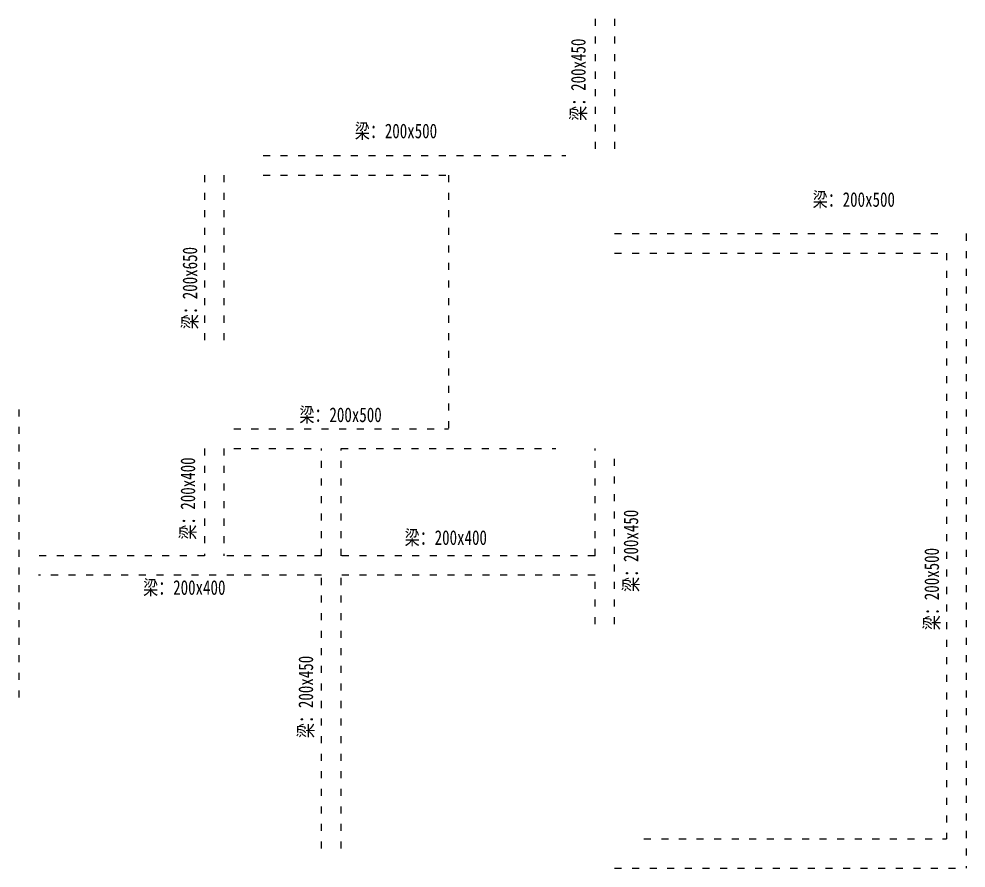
# Model space of a CAD drawing. Header units: millimetres. Extents: x 1752652 to 1868489, y -569437 to -552483.
# Drawn here: x 1752652 to 1762352, y -561523 to -552823 of the extents above; entities that cross this region are included whole.
import ezdxf
from ezdxf.enums import TextEntityAlignment as Align

# ---------------------------------------------------------------- set-up
doc = ezdxf.new("R2010")
doc.units = ezdxf.units.MM
doc.linetypes.add('ACAD_ISO03W100', pattern=[30, 12, -18])
doc.layers.add('P-Casing-门槛', color=251, linetype='Continuous')
doc.layers.add('尺寸标注-梁', color=3, linetype='ACAD_ISO03W100', lineweight=18)
doc.styles.add('宋体', font='', dxfattribs={"width": 0.75, "height": 3})
doc.styles.get('宋体').set_extended_font_data('SimSun')

# ---------------------------------------------------------------- blocks, each defined once
blk = doc.blocks.new('vsdvsvsdv')
at = {"layer": '尺寸标注-梁', "linetype": 'ACAD_ISO03W100', "ltscale": 6}
for p, q in [((1758552, -552822.9, 17420), (1758552, -554222.9, 17420)), ((1758752, -552822.9, 17420), (1758752, -554222.9, 17420)), ((1755152, -554222.9, 17420), (1758252, -554222.9, 17420)), ((1754552, -554422.9, 17420), (1754552, -556222.9, 17420)), ((1754752, -554422.9, 17420), (1754752, -556222.9, 17420)), ((1755152, -554422.9, 17420), (1757052, -554422.9, 17420)), ((1757052, -554422.9, 17420), (1757052, -557022.9, 17420)), ((1758752, -555022.9, 17420), (1762152, -555022.9, 17420)), ((1762352, -555022.9, 17420), (1762352, -561522.9, 17420)), ((1758752, -555222.9, 17420), (1762152, -555222.9, 17420)), ((1762152, -555222.9, 17420), (1762152, -561222.9, 17420)), ((1752652, -556822.9, 17420), (1752652, -559822.9, 17420)), ((1754852, -557022.9, 17420), (1757052, -557022.9, 17420)), ((1754552, -557222.9, 17420), (1754552, -558322.9, 17420)), ((1754752, -557222.9, 17420), (1754752, -558322.9, 17420)), ((1754852, -557222.9, 17420), (1755752, -557222.9, 17420)), ((1755752, -558322.9, 17420), (1755752, -557222.9, 17420)), ((1755952, -557222.9, 17420), (1758152, -557222.9, 17420)), ((1755952, -558322.9, 17420), (1755952, -557222.9, 17420)), ((1758552, -558322.9, 17420), (1758552, -557222.9, 17420)), ((1758752, -559022.9, 17420), (1758752, -557222.9, 17420)), ((1754552, -558322.9, 17420), (1752852, -558322.9, 17420)), ((1755752, -558322.9, 17420), (1754752, -558322.9, 17420)), ((1758552, -558322.9, 17420), (1755952, -558322.9, 17420)), ((1755752, -558522.9, 17420), (1752852, -558522.9, 17420)), ((1755752, -561322.9, 17420), (1755752, -558522.9, 17420)), ((1755952, -561322.9, 17420), (1755952, -558522.9, 17420)), ((1758552, -558522.9, 17420), (1755952, -558522.9, 17420)), ((1758552, -559022.9, 17420), (1758552, -558522.9, 17420)), ((1759052, -561222.9, 17420), (1762152, -561222.9, 17420)), ((1758752, -561522.9, 17420), (1762352, -561522.9, 17420))]:
    blk.add_line(p, q, dxfattribs=at)
at = {"layer": '尺寸标注-梁', "linetype": 'ACAD_ISO03W100', "ltscale": 6, "style": '宋体', "width": 0.75}
for s, p in [('梁：200x450', (1758455.2, -553445.4, 17420)), ('梁：200x650', (1754477.4, -555580.6, 17420)), ('梁：200x400', (1754456.6, -557736.6, 17420)), ('梁：200x450', (1758994.1, -558272.7, 34840.1)), ('梁：200x500', (1762074.6, -558664.1, 17420)), ('梁：200x450', (1755664.4, -559769.4, 17420))]:
    blk.add_text(s, height=150, rotation=90, dxfattribs=at).set_placement(p, align=Align.CENTER)
for s, p in [('梁：200x500', (1756513.4, -554045.6, 17420)), ('梁：200x500', (1761202.5, -554747.9, 17420)), ('梁：200x500', (1755946.1, -556953.4, 17420)), ('梁：200x400', (1757023.9, -558211.7, 17420)), ('梁：200x400', (1754345.8, -558723.2, 17420))]:
    blk.add_text(s, height=150, dxfattribs=at).set_placement(p, align=Align.CENTER)

msp = doc.modelspace()

# ---------------------------------------------------------------- block references
at = {"layer": 'P-Casing-门槛', "color": 4}
msp.add_blockref('vsdvsvsdv', (0, 0), dxfattribs=at)

doc.saveas('drawing.dxf')
